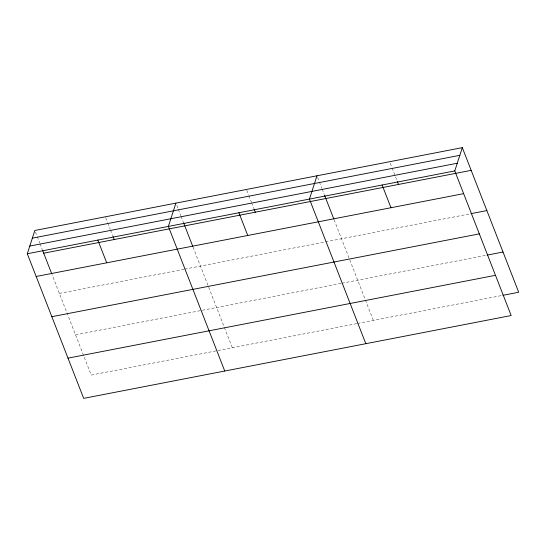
<?xml version="1.0" encoding="UTF-8"?>
<svg xmlns="http://www.w3.org/2000/svg" width="546" height="546" viewBox="0 0 546 546"><rect width="100%" height="100%" fill="white"/><g stroke="black" fill="none" stroke-linecap="round" stroke-linejoin="round"><path stroke-width="0.41" stroke-dasharray="2.73 2.05" d="M59.377 293.414L183.852 269.294M184.685 269.137L470.154 213.82M75.539 334.855L341.079 283.401M341.905 283.244L486.315 255.262M356.763 323.628L91.216 375.075L52 274.488M357.589 323.464L501.992 295.482M390.26 163.281L391.782 167.199M392.089 167.984L396.983 180.528M317.588 177.361L319.117 181.286M319.417 182.064L321.86 188.336M322.167 189.121L324.31 194.608M334.138 219.82L373.355 320.406M246.744 190.247L248.58 194.949M248.887 195.734L251.331 202.006M251.638 202.784L253.774 208.272M176.822 205.48L178.044 208.62M178.351 209.405L180.794 215.67M181.101 216.455L183.238 221.942M193.072 247.154L232.289 347.741M105.678 217.581L107.507 222.283M107.815 223.068L110.258 229.34M110.565 230.119L112.708 235.606M35.449 232.036L36.978 235.954M37.278 236.739L39.728 243.004M40.029 243.789L42.172 249.276"/><path stroke-width="0.82" d="M462.319 147.632L454.784 170.925L511.165 315.533L83.681 398.368L27.3 253.754L34.835 230.467L462.319 147.632L518.7 292.246L502.832 295.325M175.908 203.132L168.366 226.419L224.747 371.034M316.973 175.798L309.439 199.085L365.82 343.693M32.35 238.152L459.834 155.317M29.784 246.069L457.268 163.24M27.3 253.754L454.784 170.925M43.7 253.194L471.178 170.359M36.159 276.481L463.643 193.653M470.993 213.657L486.861 210.585M51.843 316.7L479.327 233.872M487.148 255.098L503.016 252.027M67.997 358.142L495.481 275.314M397.283 181.306L398.505 184.446M382.111 185.005L390.97 207.733M324.611 195.393L333.831 219.028M254.081 209.057L255.303 212.189M238.902 212.756L247.761 235.483M183.545 222.727L192.758 246.362M113.008 236.391L114.23 239.523M97.836 240.09L106.695 262.817M42.479 250.061L51.693 273.696"/></g></svg>
